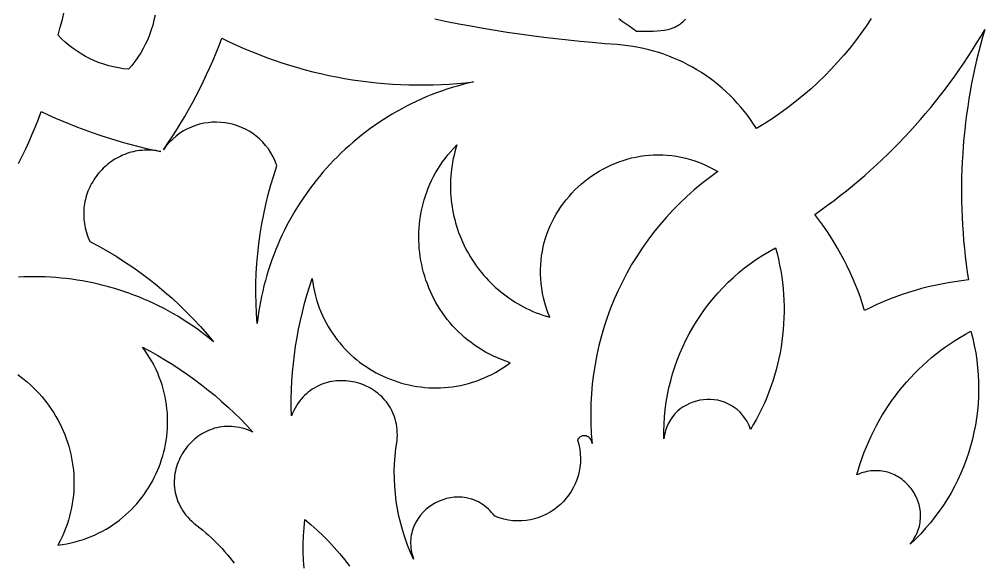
# Model space of a CAD drawing. Extents: x -1145 to -490, y -328 to 327.
# Drawn here: x -859.5 to -781.5, y 41.3 to 85.2 of the extents above; entities that cross this region are included whole.
import ezdxf

# ---------------------------------------------------------------- set-up
doc = ezdxf.new("R2010")
doc.units = 0
doc.layers.add('LAYER_1', color=18, linetype='CONTINUOUS')

msp = doc.modelspace()

# ---------------------------------------------------------------- linework, layer by layer
at = {"layer": 'LAYER_1'}
for points in [[(-848.56, 85.563), (-848.643, 85.161), (-848.744, 84.763), (-848.863, 84.371), (-849, 83.985), (-849.154, 83.606), (-849.326, 83.234), (-849.514, 82.87), (-849.72, 82.514), (-849.942, 82.168), (-850.181, 81.831), (-850.436, 81.505), (-850.706, 81.189), (-851.112, 81.233), (-851.514, 81.295), (-851.912, 81.375), (-852.304, 81.474), (-852.691, 81.59), (-853.071, 81.723), (-853.445, 81.874), (-853.81, 82.042), (-854.168, 82.226), (-854.517, 82.426), (-854.857, 82.643), (-855.187, 82.875), (-855.507, 83.123), (-855.816, 83.386), (-856.113, 83.663), (-856.398, 83.956), (-856.214, 84.583), (-856.05, 85.216), (-855.907, 85.853)], [(-790.673, 85.305), (-791.083, 84.688), (-791.51, 84.08), (-791.954, 83.483), (-792.416, 82.896), (-792.895, 82.32), (-793.39, 81.755), (-793.903, 81.201), (-794.432, 80.66), (-794.978, 80.132), (-795.541, 79.616), (-796.121, 79.113), (-796.717, 78.624), (-797.33, 78.149), (-797.959, 77.688), (-798.604, 77.243), (-799.266, 76.812), (-799.944, 76.397), (-800.178, 76.762), (-800.423, 77.118), (-800.677, 77.467), (-800.941, 77.806), (-801.214, 78.136), (-801.496, 78.458), (-801.787, 78.77), (-802.086, 79.073), (-802.394, 79.366), (-802.709, 79.65), (-803.033, 79.925), (-803.364, 80.189), (-803.702, 80.443), (-804.048, 80.687), (-804.4, 80.921), (-804.759, 81.145), (-805.125, 81.357), (-805.496, 81.56), (-805.873, 81.751), (-806.256, 81.931), (-806.645, 82.1), (-807.039, 82.258), (-807.437, 82.404), (-807.841, 82.539), (-808.248, 82.661), (-808.66, 82.772), (-809.076, 82.871), (-809.496, 82.958), (-809.919, 83.033), (-810.346, 83.095), (-810.775, 83.144), (-811.208, 83.181), (-811.22, 83.185), (-812.211, 83.259), (-813.201, 83.341), (-814.189, 83.432), (-815.177, 83.533), (-816.163, 83.643), (-817.148, 83.762), (-818.131, 83.889), (-819.113, 84.026), (-820.094, 84.172), (-821.073, 84.327), (-822.051, 84.491), (-823.026, 84.664), (-824.001, 84.846), (-824.973, 85.037), (-825.943, 85.237)], [(-811.064, 85.288), (-810.798, 85.091), (-810.235, 84.689), (-809.641, 84.259), (-808.939, 84.265), (-808.606, 84.269), (-808.285, 84.277), (-807.976, 84.292), (-807.678, 84.317), (-807.391, 84.356), (-807.115, 84.41), (-806.981, 84.445), (-806.85, 84.484), (-806.722, 84.529), (-806.595, 84.58), (-806.472, 84.637), (-806.351, 84.701), (-806.232, 84.772), (-806.116, 84.85), (-806.003, 84.936), (-805.892, 85.031), (-805.783, 85.133), (-805.676, 85.245)], [(-859.586, 73.568), (-859.293, 74.154), (-859.011, 74.746), (-858.74, 75.343), (-858.479, 75.945), (-858.229, 76.553), (-857.99, 77.165), (-857.761, 77.783), (-857.183, 77.51), (-856.602, 77.246), (-856.016, 76.991), (-855.427, 76.746), (-854.833, 76.51), (-854.237, 76.283), (-853.637, 76.066), (-853.033, 75.858), (-852.427, 75.66), (-851.817, 75.472), (-851.205, 75.293), (-850.589, 75.123), (-849.971, 74.964), (-849.35, 74.814), (-848.727, 74.674), (-848.101, 74.543), (-848.296, 74.579), (-848.49, 74.608), (-848.682, 74.629), (-848.873, 74.644), (-849.063, 74.651), (-849.251, 74.651), (-849.437, 74.645), (-849.621, 74.632), (-849.803, 74.612), (-849.983, 74.587), (-850.16, 74.555), (-850.336, 74.516), (-850.509, 74.472), (-850.679, 74.422), (-850.847, 74.367), (-851.012, 74.305), (-851.175, 74.238), (-851.335, 74.166), (-851.491, 74.089), (-851.645, 74.007), (-851.795, 73.919), (-851.942, 73.827), (-852.086, 73.73), (-852.226, 73.628), (-852.362, 73.522), (-852.495, 73.412), (-852.624, 73.297), (-852.749, 73.179), (-852.87, 73.056), (-852.987, 72.93), (-853.1, 72.8), (-853.209, 72.666), (-853.313, 72.529), (-853.413, 72.389), (-853.508, 72.245), (-853.599, 72.098), (-853.684, 71.949), (-853.765, 71.796), (-853.841, 71.641), (-853.912, 71.483), (-853.977, 71.323), (-854.037, 71.161), (-854.092, 70.996), (-854.142, 70.83), (-854.185, 70.661), (-854.223, 70.491), (-854.256, 70.319), (-854.282, 70.145), (-854.303, 69.97), (-854.317, 69.794), (-854.325, 69.617), (-854.327, 69.438), (-854.323, 69.259), (-854.312, 69.079), (-854.294, 68.898), (-854.27, 68.716), (-854.239, 68.535), (-854.201, 68.353), (-854.156, 68.17), (-854.105, 67.988), (-854.045, 67.806), (-853.979, 67.624), (-853.905, 67.443), (-853.824, 67.262), (-853.107, 66.879), (-852.401, 66.479), (-851.706, 66.062), (-851.022, 65.627), (-850.35, 65.175), (-849.691, 64.706), (-849.044, 64.221), (-848.409, 63.72), (-847.788, 63.202), (-847.18, 62.669), (-846.586, 62.121), (-846.005, 61.557), (-845.439, 60.979), (-844.888, 60.385), (-844.351, 59.777), (-843.829, 59.156), (-844.177, 59.44), (-844.529, 59.718), (-844.886, 59.987), (-845.246, 60.248), (-845.611, 60.502), (-845.98, 60.748), (-846.353, 60.986), (-846.729, 61.216), (-847.109, 61.438), (-847.493, 61.653), (-847.88, 61.859), (-848.27, 62.057), (-848.664, 62.248), (-849.06, 62.431), (-849.46, 62.605), (-849.862, 62.772), (-850.267, 62.93), (-850.674, 63.081), (-851.084, 63.224), (-851.496, 63.358), (-851.91, 63.485), (-852.326, 63.604), (-852.744, 63.714), (-853.164, 63.816), (-853.586, 63.911), (-854.009, 63.997), (-854.433, 64.075), (-854.859, 64.145), (-855.286, 64.207), (-855.714, 64.261), (-856.143, 64.306), (-856.573, 64.344), (-857.003, 64.373), (-857.434, 64.394), (-857.866, 64.406), (-858.297, 64.411), (-858.729, 64.407), (-859.161, 64.395), (-859.593, 64.375)], [(-859.659, 56.49), (-859.39, 56.295), (-859.129, 56.091), (-858.874, 55.88), (-858.627, 55.661), (-858.387, 55.435), (-858.154, 55.203), (-857.929, 54.963), (-857.711, 54.717), (-857.501, 54.464), (-857.299, 54.205), (-857.105, 53.941), (-856.919, 53.671), (-856.741, 53.395), (-856.572, 53.114), (-856.411, 52.828), (-856.259, 52.538), (-856.116, 52.242), (-855.982, 51.943), (-855.857, 51.639), (-855.741, 51.332), (-855.634, 51.021), (-855.537, 50.706), (-855.45, 50.388), (-855.372, 50.068), (-855.304, 49.744), (-855.247, 49.418), (-855.199, 49.09), (-855.162, 48.759), (-855.135, 48.427), (-855.118, 48.093), (-855.113, 47.758), (-855.118, 47.421), (-855.134, 47.084), (-855.161, 46.746), (-855.2, 46.407), (-855.25, 46.068), (-855.311, 45.729), (-855.384, 45.39), (-855.469, 45.051), (-855.565, 44.713), (-855.674, 44.376), (-855.794, 44.04), (-855.928, 43.705), (-856.073, 43.372), (-856.231, 43.04), (-856.402, 42.71), (-856.044, 42.759), (-855.693, 42.82), (-855.347, 42.891), (-855.007, 42.974), (-854.673, 43.067), (-854.346, 43.171), (-854.025, 43.285), (-853.71, 43.408), (-853.402, 43.542), (-853.1, 43.685), (-852.805, 43.838), (-852.518, 43.999), (-852.237, 44.169), (-851.963, 44.348), (-851.696, 44.534), (-851.436, 44.729), (-851.184, 44.932), (-850.939, 45.142), (-850.702, 45.36), (-850.473, 45.584), (-850.251, 45.815), (-850.038, 46.053), (-849.832, 46.297), (-849.634, 46.548), (-849.445, 46.804), (-849.264, 47.065), (-849.091, 47.332), (-848.927, 47.604), (-848.771, 47.881), (-848.624, 48.162), (-848.486, 48.448), (-848.357, 48.738), (-848.237, 49.032), (-848.126, 49.329), (-848.024, 49.63), (-847.932, 49.934), (-847.849, 50.24), (-847.776, 50.55), (-847.712, 50.861), (-847.659, 51.175), (-847.615, 51.491), (-847.581, 51.808), (-847.557, 52.127), (-847.543, 52.447), (-847.54, 52.768), (-847.547, 53.09), (-847.564, 53.412), (-847.592, 53.734), (-847.631, 54.056), (-847.681, 54.378), (-847.741, 54.699), (-847.813, 55.019), (-847.896, 55.339), (-847.99, 55.657), (-848.095, 55.973), (-848.212, 56.288), (-848.34, 56.601), (-848.48, 56.912), (-848.631, 57.22), (-848.795, 57.525), (-848.971, 57.827), (-849.158, 58.126), (-849.358, 58.422), (-849.57, 58.713), (-848.945, 58.381), (-848.328, 58.034), (-847.719, 57.674), (-847.119, 57.301), (-846.527, 56.915), (-845.945, 56.516), (-845.371, 56.104), (-844.807, 55.68), (-844.253, 55.243), (-843.709, 54.794), (-843.174, 54.333), (-842.65, 53.86), (-842.136, 53.375), (-841.632, 52.878), (-841.14, 52.37), (-840.659, 51.851), (-840.877, 51.947), (-841.095, 52.032), (-841.311, 52.105), (-841.525, 52.166), (-841.738, 52.216), (-841.95, 52.255), (-842.159, 52.283), (-842.366, 52.301), (-842.571, 52.309), (-842.773, 52.306), (-842.973, 52.294), (-843.17, 52.272), (-843.364, 52.241), (-843.554, 52.201), (-843.742, 52.153), (-843.926, 52.095), (-844.106, 52.03), (-844.283, 51.957), (-844.456, 51.876), (-844.624, 51.788), (-844.788, 51.692), (-844.948, 51.59), (-845.103, 51.481), (-845.253, 51.366), (-845.399, 51.244), (-845.539, 51.117), (-845.674, 50.984), (-845.803, 50.845), (-845.927, 50.702), (-846.045, 50.554), (-846.157, 50.401), (-846.263, 50.244), (-846.362, 50.082), (-846.455, 49.917), (-846.542, 49.749), (-846.621, 49.577), (-846.694, 49.402), (-846.76, 49.224), (-846.818, 49.044), (-846.869, 48.862), (-846.912, 48.677), (-846.947, 48.491), (-846.975, 48.303), (-846.994, 48.115), (-847.005, 47.925), (-847.007, 47.734), (-847.001, 47.543), (-846.986, 47.352), (-846.962, 47.161), (-846.929, 46.97), (-846.887, 46.78), (-846.835, 46.591), (-846.774, 46.403), (-846.703, 46.216), (-846.621, 46.031), (-846.53, 45.847), (-846.429, 45.666), (-846.316, 45.487), (-846.194, 45.311), (-846.06, 45.138), (-845.916, 44.968), (-845.76, 44.801), (-845.593, 44.638), (-845.415, 44.479), (-845.169, 44.292), (-844.927, 44.1), (-844.689, 43.904), (-844.456, 43.704), (-844.226, 43.5), (-844, 43.292), (-843.779, 43.079), (-843.562, 42.863), (-843.349, 42.642), (-843.141, 42.418), (-842.937, 42.19), (-842.737, 41.958), (-842.542, 41.723), (-842.351, 41.484), (-842.165, 41.242)], [(-836.513, 40.842), (-836.555, 41.492), (-836.576, 42.145), (-836.577, 42.8), (-836.557, 43.457), (-836.516, 44.115), (-836.454, 44.775), (-835.945, 44.351), (-835.452, 43.912), (-834.975, 43.46), (-834.514, 42.995), (-834.07, 42.517), (-833.641, 42.026), (-833.229, 41.523), (-832.834, 41.009)]]:
    msp.add_lwpolyline(points, dxfattribs=at)
for points in [[(-781.68, 83.783), (-781.849, 83.165), (-782.009, 82.545), (-782.16, 81.923), (-782.302, 81.299), (-782.435, 80.674), (-782.559, 80.047), (-782.675, 79.418), (-782.781, 78.788), (-782.879, 78.157), (-782.968, 77.525), (-783.049, 76.891), (-783.12, 76.257), (-783.183, 75.622), (-783.237, 74.985), (-783.282, 74.349), (-783.319, 73.711), (-783.346, 73.073), (-783.366, 72.435), (-783.376, 71.796), (-783.378, 71.158), (-783.371, 70.519), (-783.355, 69.88), (-783.331, 69.241), (-783.297, 68.603), (-783.256, 67.964), (-783.205, 67.327), (-783.146, 66.689), (-783.079, 66.053), (-783.003, 65.417), (-782.918, 64.781), (-782.824, 64.147), (-783.371, 64.085), (-783.916, 64.01), (-784.459, 63.922), (-784.999, 63.822), (-785.537, 63.71), (-786.071, 63.586), (-786.602, 63.449), (-787.13, 63.3), (-787.654, 63.139), (-788.175, 62.966), (-788.691, 62.781), (-789.203, 62.585), (-789.711, 62.376), (-790.214, 62.155), (-790.712, 61.923), (-791.205, 61.679), (-791.372, 62.205), (-791.55, 62.727), (-791.74, 63.244), (-791.941, 63.756), (-792.155, 64.263), (-792.38, 64.765), (-792.616, 65.262), (-792.863, 65.752), (-793.122, 66.237), (-793.392, 66.716), (-793.673, 67.189), (-793.965, 67.656), (-794.267, 68.115), (-794.581, 68.568), (-794.905, 69.014), (-795.239, 69.453), (-794.714, 69.823), (-794.195, 70.2), (-793.682, 70.584), (-793.174, 70.974), (-792.672, 71.371), (-792.176, 71.775), (-791.685, 72.186), (-791.201, 72.603), (-790.722, 73.026), (-790.249, 73.456), (-789.783, 73.892), (-789.323, 74.335), (-788.869, 74.784), (-788.421, 75.239), (-787.979, 75.699), (-787.544, 76.166), (-787.115, 76.639), (-786.693, 77.118), (-786.278, 77.603), (-785.869, 78.093), (-785.467, 78.589), (-785.071, 79.09), (-784.683, 79.598), (-784.301, 80.11), (-783.926, 80.628), (-783.559, 81.151), (-783.198, 81.68), (-782.844, 82.214), (-782.498, 82.753), (-782.159, 83.297), (-781.827, 83.846), (-781.503, 84.399)], [(-843.159, 83.698), (-842.567, 83.411), (-841.97, 83.134), (-841.369, 82.869), (-840.764, 82.615), (-840.155, 82.372), (-839.542, 82.14), (-838.925, 81.92), (-838.305, 81.711), (-837.682, 81.514), (-837.056, 81.328), (-836.427, 81.153), (-835.795, 80.99), (-835.16, 80.838), (-834.523, 80.698), (-833.883, 80.569), (-833.242, 80.452), (-832.598, 80.346), (-831.952, 80.252), (-831.305, 80.17), (-830.656, 80.099), (-830.006, 80.04), (-829.355, 79.993), (-828.703, 79.957), (-828.049, 79.934), (-827.395, 79.922), (-826.741, 79.922), (-826.086, 79.933), (-825.43, 79.957), (-824.775, 79.993), (-824.119, 80.04), (-823.464, 80.1), (-822.809, 80.171), (-823.251, 80.068), (-823.688, 79.956), (-824.122, 79.836), (-824.552, 79.708), (-824.978, 79.571), (-825.4, 79.427), (-825.818, 79.275), (-826.232, 79.115), (-826.641, 78.947), (-827.047, 78.772), (-827.448, 78.589), (-827.844, 78.398), (-828.236, 78.201), (-828.623, 77.996), (-829.006, 77.784), (-829.384, 77.565), (-829.756, 77.339), (-830.124, 77.106), (-830.487, 76.866), (-830.845, 76.62), (-831.198, 76.367), (-831.545, 76.108), (-831.887, 75.842), (-832.223, 75.57), (-832.554, 75.292), (-832.88, 75.008), (-833.2, 74.718), (-833.513, 74.421), (-833.822, 74.119), (-834.124, 73.812), (-834.42, 73.498), (-834.71, 73.179), (-834.994, 72.855), (-835.272, 72.525), (-835.543, 72.19), (-835.809, 71.85), (-836.067, 71.505), (-836.319, 71.155), (-836.564, 70.8), (-836.803, 70.44), (-837.035, 70.076), (-837.26, 69.707), (-837.478, 69.333), (-837.689, 68.955), (-837.893, 68.573), (-838.089, 68.187), (-838.279, 67.796), (-838.461, 67.401), (-838.635, 67.003), (-838.803, 66.601), (-838.962, 66.194), (-839.114, 65.785), (-839.258, 65.371), (-839.394, 64.955), (-839.522, 64.535), (-839.642, 64.111), (-839.755, 63.685), (-839.859, 63.255), (-839.954, 62.822), (-840.042, 62.387), (-840.121, 61.949), (-840.191, 61.508), (-840.253, 61.064), (-840.307, 60.618), (-840.361, 61.427), (-840.395, 62.237), (-840.408, 63.047), (-840.401, 63.856), (-840.373, 64.665), (-840.324, 65.472), (-840.254, 66.277), (-840.165, 67.08), (-840.054, 67.881), (-839.924, 68.679), (-839.773, 69.473), (-839.601, 70.264), (-839.409, 71.051), (-839.197, 71.833), (-838.965, 72.611), (-838.713, 73.383), (-838.852, 73.752), (-839.014, 74.101), (-839.196, 74.431), (-839.399, 74.741), (-839.619, 75.031), (-839.857, 75.301), (-840.111, 75.551), (-840.379, 75.78), (-840.661, 75.989), (-840.955, 76.177), (-841.259, 76.343), (-841.573, 76.489), (-841.895, 76.613), (-842.225, 76.716), (-842.559, 76.797), (-842.899, 76.856), (-843.241, 76.893), (-843.585, 76.908), (-843.93, 76.9), (-844.274, 76.87), (-844.616, 76.817), (-844.955, 76.741), (-845.289, 76.641), (-845.617, 76.519), (-845.939, 76.373), (-846.252, 76.203), (-846.555, 76.009), (-846.847, 75.791), (-847.127, 75.549), (-847.394, 75.283), (-847.646, 74.992), (-847.882, 74.676), (-847.521, 75.203), (-847.168, 75.735), (-846.824, 76.273), (-846.489, 76.816), (-846.163, 77.364), (-845.845, 77.917), (-845.536, 78.475), (-845.236, 79.038), (-844.944, 79.605), (-844.662, 80.177), (-844.389, 80.754), (-844.125, 81.334), (-843.869, 81.919), (-843.624, 82.508), (-843.387, 83.101)], [(-824.245, 74.798), (-824.322, 74.519), (-824.391, 74.24), (-824.452, 73.961), (-824.506, 73.681), (-824.552, 73.402), (-824.592, 73.123), (-824.624, 72.844), (-824.648, 72.565), (-824.666, 72.287), (-824.676, 72.009), (-824.679, 71.732), (-824.676, 71.456), (-824.665, 71.181), (-824.648, 70.907), (-824.623, 70.634), (-824.592, 70.362), (-824.555, 70.092), (-824.51, 69.823), (-824.459, 69.556), (-824.402, 69.29), (-824.338, 69.027), (-824.268, 68.765), (-824.192, 68.505), (-824.109, 68.248), (-824.02, 67.993), (-823.925, 67.74), (-823.824, 67.49), (-823.716, 67.242), (-823.603, 66.997), (-823.484, 66.755), (-823.359, 66.516), (-823.229, 66.28), (-823.093, 66.048), (-822.951, 65.818), (-822.803, 65.592), (-822.65, 65.37), (-822.492, 65.151), (-822.328, 64.936), (-822.158, 64.725), (-821.984, 64.518), (-821.804, 64.316), (-821.619, 64.117), (-821.429, 63.923), (-821.234, 63.733), (-821.034, 63.548), (-820.83, 63.367), (-820.62, 63.192), (-820.405, 63.021), (-820.186, 62.855), (-819.962, 62.695), (-819.734, 62.539), (-819.501, 62.389), (-819.263, 62.245), (-819.022, 62.106), (-818.775, 61.973), (-818.525, 61.846), (-818.27, 61.725), (-818.011, 61.61), (-817.748, 61.501), (-817.481, 61.398), (-817.21, 61.302), (-816.935, 61.212), (-816.656, 61.129), (-816.809, 61.523), (-816.944, 61.916), (-817.061, 62.308), (-817.161, 62.699), (-817.243, 63.088), (-817.308, 63.474), (-817.356, 63.859), (-817.388, 64.241), (-817.405, 64.62), (-817.405, 64.996), (-817.39, 65.369), (-817.36, 65.737), (-817.315, 66.102), (-817.256, 66.463), (-817.183, 66.819), (-817.096, 67.171), (-816.996, 67.517), (-816.883, 67.858), (-816.756, 68.193), (-816.618, 68.522), (-816.467, 68.845), (-816.304, 69.162), (-816.13, 69.472), (-815.945, 69.775), (-815.749, 70.071), (-815.542, 70.359), (-815.325, 70.639), (-815.098, 70.911), (-814.862, 71.174), (-814.616, 71.429), (-814.362, 71.675), (-814.098, 71.911), (-813.827, 72.138), (-813.548, 72.355), (-813.261, 72.562), (-812.966, 72.759), (-812.665, 72.945), (-812.357, 73.12), (-812.043, 73.284), (-811.722, 73.436), (-811.396, 73.577), (-811.065, 73.705), (-810.728, 73.822), (-810.387, 73.925), (-810.041, 74.016), (-809.691, 74.093), (-809.338, 74.157), (-808.981, 74.207), (-808.621, 74.244), (-808.258, 74.266), (-807.892, 74.273), (-807.525, 74.265), (-807.155, 74.243), (-806.784, 74.205), (-806.412, 74.151), (-806.039, 74.081), (-805.666, 73.996), (-805.292, 73.893), (-804.918, 73.774), (-804.545, 73.637), (-804.172, 73.484), (-803.801, 73.312), (-803.431, 73.123), (-803.062, 72.916), (-803.72, 72.441), (-804.358, 71.948), (-804.977, 71.435), (-805.576, 70.904), (-806.155, 70.354), (-806.714, 69.788), (-807.252, 69.205), (-807.77, 68.606), (-808.266, 67.991), (-808.741, 67.362), (-809.195, 66.718), (-809.626, 66.06), (-810.036, 65.389), (-810.423, 64.706), (-810.787, 64.011), (-811.128, 63.304), (-811.446, 62.587), (-811.741, 61.86), (-812.012, 61.122), (-812.258, 60.376), (-812.48, 59.622), (-812.678, 58.859), (-812.851, 58.09), (-812.998, 57.314), (-813.12, 56.531), (-813.217, 55.744), (-813.287, 54.951), (-813.331, 54.154), (-813.349, 53.354), (-813.339, 52.55), (-813.303, 51.744), (-813.239, 50.936), (-813.252, 51.052), (-813.282, 51.157), (-813.328, 51.25), (-813.388, 51.332), (-813.459, 51.401), (-813.54, 51.458), (-813.628, 51.501), (-813.722, 51.53), (-813.819, 51.545), (-813.918, 51.545), (-814.015, 51.53), (-814.11, 51.499), (-814.199, 51.452), (-814.282, 51.388), (-814.355, 51.307), (-814.417, 51.208), (-814.312, 50.829), (-814.237, 50.452), (-814.191, 50.079), (-814.173, 49.711), (-814.182, 49.349), (-814.218, 48.993), (-814.279, 48.645), (-814.364, 48.305), (-814.473, 47.974), (-814.604, 47.654), (-814.756, 47.344), (-814.928, 47.047), (-815.12, 46.763), (-815.33, 46.492), (-815.557, 46.237), (-815.8, 45.997), (-816.059, 45.774), (-816.332, 45.568), (-816.619, 45.381), (-816.918, 45.213), (-817.228, 45.065), (-817.549, 44.939), (-817.879, 44.834), (-818.217, 44.753), (-818.563, 44.696), (-818.915, 44.663), (-819.273, 44.656), (-819.635, 44.676), (-820, 44.724), (-820.368, 44.8), (-820.737, 44.905), (-821.107, 45.041), (-821.229, 45.199), (-821.356, 45.348), (-821.485, 45.488), (-821.619, 45.619), (-821.756, 45.741), (-821.896, 45.854), (-822.038, 45.958), (-822.184, 46.055), (-822.332, 46.142), (-822.482, 46.222), (-822.634, 46.293), (-822.787, 46.357), (-822.943, 46.412), (-823.099, 46.46), (-823.415, 46.532), (-823.734, 46.575), (-824.054, 46.59), (-824.372, 46.576), (-824.688, 46.536), (-824.999, 46.469), (-825.303, 46.378), (-825.6, 46.263), (-825.886, 46.125), (-826.161, 45.964), (-826.422, 45.783), (-826.668, 45.581), (-826.897, 45.361), (-827.107, 45.121), (-827.297, 44.865), (-827.463, 44.592), (-827.606, 44.304), (-827.668, 44.154), (-827.723, 44.001), (-827.771, 43.845), (-827.811, 43.685), (-827.845, 43.522), (-827.871, 43.356), (-827.889, 43.187), (-827.898, 43.016), (-827.9, 42.841), (-827.893, 42.665), (-827.877, 42.485), (-827.853, 42.304), (-827.819, 42.12), (-827.776, 41.934), (-827.723, 41.746), (-827.66, 41.556), (-827.914, 42.119), (-828.146, 42.689), (-828.355, 43.267), (-828.542, 43.851), (-828.706, 44.441), (-828.848, 45.036), (-828.967, 45.635), (-829.063, 46.239), (-829.136, 46.845), (-829.186, 47.454), (-829.214, 48.065), (-829.218, 48.678), (-829.199, 49.291), (-829.156, 49.903), (-829.09, 50.515), (-829.001, 51.126), (-828.982, 51.364), (-828.975, 51.597), (-828.978, 51.825), (-828.992, 52.048), (-829.015, 52.265), (-829.049, 52.477), (-829.092, 52.684), (-829.144, 52.885), (-829.205, 53.08), (-829.275, 53.27), (-829.353, 53.454), (-829.439, 53.633), (-829.533, 53.805), (-829.634, 53.972), (-829.742, 54.132), (-829.857, 54.286), (-829.979, 54.435), (-830.107, 54.577), (-830.24, 54.712), (-830.38, 54.842), (-830.524, 54.965), (-830.674, 55.081), (-830.829, 55.191), (-830.987, 55.294), (-831.15, 55.391), (-831.317, 55.48), (-831.487, 55.563), (-831.661, 55.639), (-831.837, 55.708), (-832.016, 55.77), (-832.381, 55.872), (-832.566, 55.912), (-832.753, 55.945), (-832.941, 55.97), (-833.129, 55.988), (-833.318, 55.998), (-833.508, 56.001), (-833.697, 55.996), (-833.886, 55.983), (-834.074, 55.962), (-834.261, 55.933), (-834.448, 55.897), (-834.632, 55.852), (-834.815, 55.799), (-834.995, 55.738), (-835.173, 55.669), (-835.348, 55.591), (-835.521, 55.505), (-835.69, 55.41), (-835.855, 55.307), (-836.016, 55.195), (-836.173, 55.074), (-836.326, 54.945), (-836.473, 54.807), (-836.616, 54.66), (-836.753, 54.504), (-836.884, 54.339), (-837.009, 54.164), (-837.128, 53.981), (-837.241, 53.788), (-837.346, 53.586), (-837.444, 53.374), (-837.535, 53.153), (-837.547, 53.861), (-837.544, 54.568), (-837.525, 55.275), (-837.49, 55.981), (-837.44, 56.685), (-837.374, 57.387), (-837.292, 58.088), (-837.195, 58.787), (-837.082, 59.484), (-836.954, 60.177), (-836.81, 60.868), (-836.651, 61.556), (-836.476, 62.241), (-836.287, 62.922), (-836.082, 63.599), (-835.861, 64.271), (-835.812, 63.914), (-835.751, 63.563), (-835.68, 63.217), (-835.597, 62.878), (-835.504, 62.544), (-835.4, 62.217), (-835.286, 61.896), (-835.161, 61.582), (-835.028, 61.274), (-834.884, 60.972), (-834.732, 60.678), (-834.57, 60.39), (-834.4, 60.11), (-834.221, 59.836), (-834.034, 59.569), (-833.839, 59.31), (-833.636, 59.058), (-833.426, 58.814), (-833.208, 58.577), (-832.984, 58.348), (-832.752, 58.126), (-832.514, 57.913), (-832.27, 57.707), (-832.02, 57.51), (-831.764, 57.321), (-831.502, 57.14), (-831.235, 56.967), (-830.963, 56.804), (-830.686, 56.648), (-830.404, 56.502), (-830.119, 56.364), (-829.829, 56.235), (-829.535, 56.115), (-829.237, 56.005), (-828.937, 55.903), (-828.633, 55.811), (-828.326, 55.728), (-828.017, 55.655), (-827.705, 55.592), (-827.391, 55.538), (-827.075, 55.495), (-826.758, 55.461), (-826.439, 55.437), (-826.119, 55.424), (-825.798, 55.42), (-825.477, 55.428), (-825.155, 55.445), (-824.832, 55.474), (-824.51, 55.513), (-824.189, 55.562), (-823.867, 55.623), (-823.547, 55.695), (-823.228, 55.778), (-822.909, 55.872), (-822.593, 55.977), (-822.278, 56.094), (-821.966, 56.222), (-821.655, 56.362), (-821.347, 56.514), (-821.042, 56.678), (-820.74, 56.853), (-820.441, 57.041), (-820.146, 57.241), (-819.854, 57.453), (-820.205, 57.573), (-820.549, 57.703), (-820.885, 57.843), (-821.212, 57.992), (-821.532, 58.151), (-821.844, 58.319), (-822.148, 58.496), (-822.443, 58.682), (-822.731, 58.876), (-823.01, 59.078), (-823.28, 59.288), (-823.543, 59.506), (-823.796, 59.731), (-824.042, 59.964), (-824.279, 60.203), (-824.507, 60.449), (-824.726, 60.701), (-824.937, 60.959), (-825.139, 61.223), (-825.332, 61.493), (-825.516, 61.768), (-825.691, 62.049), (-825.857, 62.334), (-826.014, 62.624), (-826.162, 62.918), (-826.3, 63.216), (-826.43, 63.518), (-826.55, 63.824), (-826.66, 64.132), (-826.762, 64.444), (-826.853, 64.759), (-826.935, 65.077), (-827.008, 65.397), (-827.071, 65.718), (-827.124, 66.042), (-827.167, 66.367), (-827.2, 66.694), (-827.224, 67.021), (-827.237, 67.35), (-827.241, 67.678), (-827.234, 68.008), (-827.217, 68.337), (-827.19, 68.666), (-827.153, 68.994), (-827.105, 69.322), (-827.047, 69.649), (-826.979, 69.975), (-826.9, 70.299), (-826.81, 70.621), (-826.71, 70.942), (-826.599, 71.26), (-826.478, 71.575), (-826.346, 71.888), (-826.202, 72.198), (-826.048, 72.505), (-825.883, 72.808), (-825.707, 73.107), (-825.52, 73.403), (-825.322, 73.694), (-825.112, 73.98), (-824.891, 74.262), (-824.659, 74.539), (-824.416, 74.81), (-824.161, 75.076)], [(-798.409, 66.755), (-798.285, 66.288), (-798.173, 65.82), (-798.074, 65.35), (-797.986, 64.879), (-797.912, 64.406), (-797.849, 63.933), (-797.799, 63.459), (-797.761, 62.985), (-797.735, 62.51), (-797.721, 62.035), (-797.719, 61.561), (-797.729, 61.087), (-797.752, 60.614), (-797.786, 60.141), (-797.833, 59.67), (-797.891, 59.2), (-797.961, 58.732), (-798.043, 58.266), (-798.137, 57.802), (-798.243, 57.34), (-798.36, 56.881), (-798.49, 56.424), (-798.63, 55.971), (-798.783, 55.521), (-798.947, 55.074), (-799.123, 54.631), (-799.311, 54.192), (-799.51, 53.757), (-799.721, 53.327), (-799.943, 52.901), (-800.176, 52.48), (-800.421, 52.064), (-800.552, 52.391), (-800.705, 52.694), (-800.878, 52.972), (-801.069, 53.227), (-801.278, 53.457), (-801.502, 53.664), (-801.74, 53.847), (-801.99, 54.006), (-802.251, 54.143), (-802.521, 54.256), (-802.798, 54.347), (-803.08, 54.415), (-803.367, 54.46), (-803.656, 54.484), (-803.947, 54.485), (-804.236, 54.464), (-804.523, 54.421), (-804.806, 54.357), (-805.083, 54.271), (-805.353, 54.164), (-805.614, 54.036), (-805.865, 53.887), (-806.103, 53.717), (-806.328, 53.527), (-806.537, 53.317), (-806.729, 53.086), (-806.903, 52.836), (-807.056, 52.565), (-807.188, 52.275), (-807.296, 51.966), (-807.341, 51.804), (-807.379, 51.637), (-807.41, 51.466), (-807.435, 51.289), (-807.437, 51.892), (-807.419, 52.491), (-807.379, 53.087), (-807.319, 53.678), (-807.239, 54.265), (-807.139, 54.847), (-807.02, 55.424), (-806.881, 55.995), (-806.723, 56.559), (-806.546, 57.117), (-806.35, 57.667), (-806.136, 58.21), (-805.904, 58.744), (-805.654, 59.27), (-805.387, 59.787), (-805.102, 60.294), (-804.8, 60.792), (-804.482, 61.279), (-804.147, 61.755), (-803.796, 62.22), (-803.428, 62.673), (-803.045, 63.114), (-802.647, 63.543), (-802.233, 63.958), (-801.805, 64.36), (-801.362, 64.747), (-800.904, 65.121), (-800.432, 65.479), (-799.946, 65.822), (-799.447, 66.149), (-798.935, 66.46)], [(-782.473, 59.426), (-782.342, 58.841), (-782.232, 58.253), (-782.144, 57.665), (-782.076, 57.076), (-782.028, 56.487), (-782.001, 55.899), (-781.994, 55.311), (-782.007, 54.725), (-782.04, 54.14), (-782.093, 53.558), (-782.166, 52.979), (-782.258, 52.403), (-782.37, 51.832), (-782.501, 51.264), (-782.651, 50.702), (-782.82, 50.145), (-783.007, 49.593), (-783.214, 49.049), (-783.439, 48.511), (-783.682, 47.98), (-783.944, 47.458), (-784.224, 46.944), (-784.521, 46.439), (-784.837, 45.943), (-785.17, 45.457), (-785.521, 44.982), (-785.889, 44.517), (-786.274, 44.064), (-786.677, 43.623), (-787.096, 43.194), (-787.533, 42.779), (-787.423, 42.918), (-787.321, 43.06), (-787.227, 43.203), (-787.141, 43.348), (-787.063, 43.493), (-786.992, 43.64), (-786.93, 43.788), (-786.874, 43.936), (-786.826, 44.085), (-786.785, 44.234), (-786.752, 44.383), (-786.725, 44.533), (-786.705, 44.682), (-786.692, 44.832), (-786.685, 44.98), (-786.685, 45.128), (-786.691, 45.276), (-786.703, 45.422), (-786.721, 45.568), (-786.746, 45.712), (-786.776, 45.855), (-786.812, 45.996), (-786.853, 46.136), (-786.9, 46.273), (-786.953, 46.409), (-787.01, 46.542), (-787.073, 46.673), (-787.14, 46.802), (-787.213, 46.928), (-787.29, 47.05), (-787.371, 47.17), (-787.458, 47.287), (-787.548, 47.401), (-787.643, 47.511), (-787.742, 47.617), (-787.844, 47.719), (-787.951, 47.818), (-788.061, 47.912), (-788.175, 48.002), (-788.293, 48.088), (-788.414, 48.169), (-788.538, 48.245), (-788.665, 48.316), (-788.795, 48.382), (-788.928, 48.443), (-789.063, 48.498), (-789.202, 48.548), (-789.342, 48.592), (-789.485, 48.63), (-789.631, 48.661), (-789.778, 48.687), (-789.928, 48.706), (-790.079, 48.719), (-790.232, 48.725), (-790.387, 48.724), (-790.543, 48.716), (-790.7, 48.701), (-790.859, 48.678), (-791.019, 48.648), (-791.18, 48.61), (-791.341, 48.564), (-791.504, 48.511), (-791.667, 48.449), (-791.83, 48.378), (-791.7, 48.843), (-791.558, 49.304), (-791.404, 49.759), (-791.24, 50.209), (-791.064, 50.654), (-790.877, 51.094), (-790.679, 51.528), (-790.47, 51.956), (-790.251, 52.378), (-790.022, 52.794), (-789.782, 53.204), (-789.532, 53.607), (-789.272, 54.003), (-789.002, 54.392), (-788.722, 54.775), (-788.433, 55.15), (-788.135, 55.517), (-787.827, 55.877), (-787.51, 56.229), (-787.184, 56.573), (-786.849, 56.909), (-786.506, 57.236), (-786.154, 57.555), (-785.793, 57.865), (-785.424, 58.167), (-785.048, 58.459), (-784.663, 58.741), (-784.27, 59.015), (-783.87, 59.278), (-783.462, 59.532), (-783.047, 59.776), (-782.624, 60.009)]]:
    msp.add_lwpolyline(points, close=True, dxfattribs=at)

doc.saveas('drawing.dxf')
